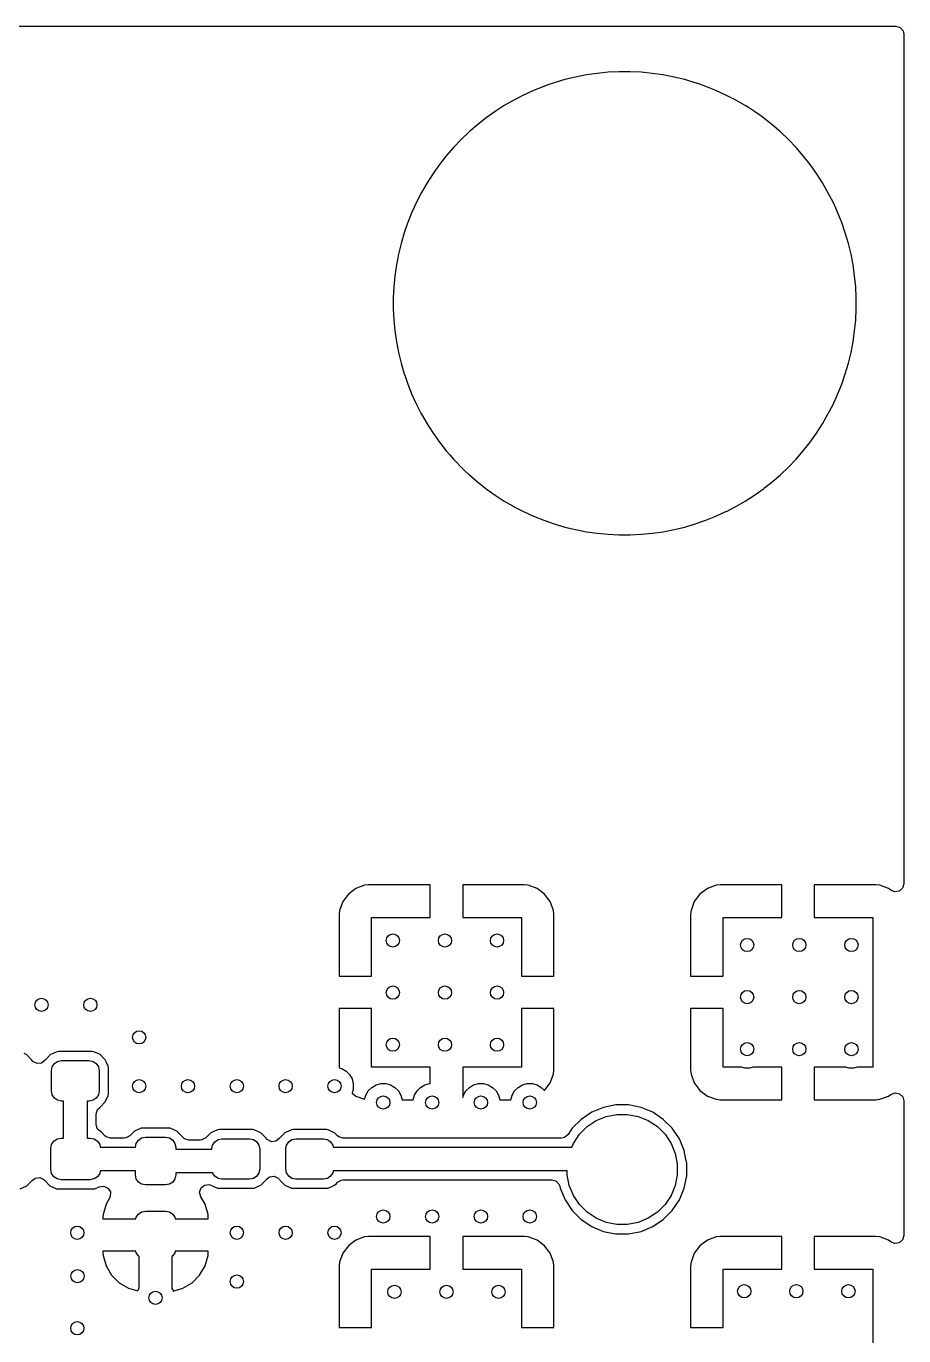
# Model space of a CAD drawing. Header units: inches. Extents: x 5.14 to 7.42, y -4.57 to -3.18.
# Drawn here: x 6.894 to 7.425, y -3.975 to -3.183 of the extents above; entities that cross this region are included whole.
import ezdxf

# ---------------------------------------------------------------- set-up
doc = ezdxf.new("R2010")
doc.units = ezdxf.units.IN
doc.header["$MEASUREMENT"] = 0
doc.layers.add('F.Cu', color=13, linetype='CONTINUOUS', true_color=0xc83434)

msp = doc.modelspace()

# ---------------------------------------------------------------- linework, layer by layer
at = {"layer": 'F.Cu', "linetype": 'CONTINUOUS'}
for p, q in [((6.7621, -3.18289), (7.4197, -3.18289)), ((7.4197, -3.18289), (7.42234, -3.18367)), ((7.42234, -3.18367), (7.42414, -3.18575)), ((7.42414, -3.18575), (7.42458, -3.18778)), ((7.42458, -3.18778), (7.42458, -3.53904)), ((7.22606, -3.21364), (7.21958, -3.21521)), ((7.2326, -3.21238), (7.22606, -3.21364)), ((7.2392, -3.21143), (7.2326, -3.21238)), ((7.2326, -3.21238), (7.2326, -3.21238)), ((7.24583, -3.21079), (7.2392, -3.21143)), ((7.2392, -3.21143), (7.2392, -3.21143)), ((7.2392, -3.21143), (7.2392, -3.21143)), ((7.2392, -3.21143), (7.2392, -3.21143)), ((7.2392, -3.21143), (7.2392, -3.21143)), ((7.25249, -3.21048), (7.24583, -3.21079)), ((7.24583, -3.21079), (7.24583, -3.21079)), ((7.24583, -3.21079), (7.24583, -3.21079)), ((7.24583, -3.21079), (7.24583, -3.21079)), ((7.25915, -3.21048), (7.25249, -3.21048)), ((7.26581, -3.21079), (7.25915, -3.21048)), ((7.27244, -3.21143), (7.26581, -3.21079)), ((7.26581, -3.21079), (7.26581, -3.21079)), ((7.26581, -3.21079), (7.26581, -3.21079)), ((7.26581, -3.21079), (7.26581, -3.21079)), ((7.27245, -3.21143), (7.27244, -3.21143)), ((7.27244, -3.21143), (7.27244, -3.21143)), ((7.27244, -3.21143), (7.27244, -3.21143)), ((7.27904, -3.21238), (7.27245, -3.21143)), ((7.27245, -3.21143), (7.27245, -3.21143)), ((7.28559, -3.21364), (7.27904, -3.21238)), ((7.27904, -3.21238), (7.27904, -3.21238)), ((7.27904, -3.21238), (7.27904, -3.21238)), ((7.27904, -3.21238), (7.27904, -3.21238)), ((7.27904, -3.21238), (7.27904, -3.21238)), ((7.29206, -3.21521), (7.28559, -3.21364)), ((7.2007, -3.22174), (7.19464, -3.22451)), ((7.20689, -3.21927), (7.2007, -3.22174)), ((7.20937, -3.21841), (7.20689, -3.21927)), ((7.20689, -3.21927), (7.20689, -3.21927)), ((7.20689, -3.21927), (7.20689, -3.21927)), ((7.20689, -3.21927), (7.20689, -3.21927)), ((7.21319, -3.21709), (7.20937, -3.21841)), ((7.21958, -3.21521), (7.21319, -3.21709)), ((7.29846, -3.21709), (7.29206, -3.21521)), ((7.29206, -3.21521), (7.29206, -3.21521)), ((7.30055, -3.21781), (7.29846, -3.21709)), ((7.30475, -3.21927), (7.30055, -3.21781)), ((7.31094, -3.22174), (7.30475, -3.21927)), ((7.30475, -3.21927), (7.30475, -3.21927)), ((7.30475, -3.21927), (7.30475, -3.21927)), ((7.317, -3.22451), (7.31094, -3.22174)), ((7.18872, -3.22757), (7.18295, -3.2309)), ((7.19464, -3.22451), (7.18872, -3.22756)), ((7.18872, -3.22756), (7.18872, -3.22757)), ((7.32293, -3.22756), (7.317, -3.22451)), ((7.32293, -3.22757), (7.32293, -3.22756)), ((7.3287, -3.2309), (7.32293, -3.22757)), ((7.32293, -3.22757), (7.32293, -3.22757)), ((7.17191, -3.23837), (7.16667, -3.24249)), ((7.17734, -3.2345), (7.17191, -3.23837)), ((7.17191, -3.23837), (7.17191, -3.23837)), ((7.18295, -3.2309), (7.17734, -3.2345)), ((7.17734, -3.2345), (7.17734, -3.2345)), ((7.18295, -3.2309), (7.18295, -3.2309)), ((7.33055, -3.23209), (7.3287, -3.2309)), ((7.3287, -3.2309), (7.3287, -3.2309)), ((7.3287, -3.2309), (7.3287, -3.2309)), ((7.3343, -3.2345), (7.33055, -3.23209)), ((7.33808, -3.23719), (7.3343, -3.2345)), ((7.3343, -3.2345), (7.3343, -3.2345)), ((7.33973, -3.23837), (7.33808, -3.23719)), ((7.34497, -3.24249), (7.33973, -3.23837)), ((7.33973, -3.23837), (7.33973, -3.23837)), ((7.33973, -3.23837), (7.33973, -3.23837)), ((7.16667, -3.24249), (7.16164, -3.24685)), ((7.16667, -3.24249), (7.16667, -3.24249)), ((7.35001, -3.24685), (7.34497, -3.24249)), ((7.34497, -3.24249), (7.34497, -3.24249)), ((7.15681, -3.25145), (7.15221, -3.25627)), ((7.16164, -3.24685), (7.15681, -3.25145)), ((7.16164, -3.24685), (7.16164, -3.24685)), ((7.35483, -3.25145), (7.35001, -3.24685)), ((7.35001, -3.24685), (7.35001, -3.24685)), ((7.35943, -3.25627), (7.35483, -3.25145)), ((7.14785, -3.26131), (7.14373, -3.26655)), ((7.15221, -3.25627), (7.14785, -3.26131)), ((7.14785, -3.26131), (7.14785, -3.26131)), ((7.15221, -3.25627), (7.15221, -3.25627)), ((7.36039, -3.25738), (7.35943, -3.25627)), ((7.35943, -3.25627), (7.35943, -3.25627)), ((7.36379, -3.26131), (7.36039, -3.25738)), ((7.36791, -3.26655), (7.36379, -3.26131)), ((7.36379, -3.26131), (7.36379, -3.26131)), ((7.14373, -3.26655), (7.13986, -3.27198)), ((7.14373, -3.26655), (7.14373, -3.26655)), ((7.37178, -3.27198), (7.36791, -3.26655)), ((7.36791, -3.26655), (7.36791, -3.26655)), ((7.36791, -3.26655), (7.36791, -3.26655)), ((7.36791, -3.26655), (7.36791, -3.26655)), ((7.13626, -3.27758), (7.13293, -3.28335)), ((7.13986, -3.27198), (7.13626, -3.27758)), ((7.13626, -3.27758), (7.13626, -3.27758)), ((7.13986, -3.27198), (7.13986, -3.27198)), ((7.37538, -3.27758), (7.37178, -3.27198)), ((7.37178, -3.27198), (7.37178, -3.27198)), ((7.37178, -3.27198), (7.37178, -3.27198)), ((7.37871, -3.28335), (7.37538, -3.27758)), ((7.13293, -3.28335), (7.12988, -3.28928)), ((7.13293, -3.28335), (7.13293, -3.28335)), ((7.38177, -3.28928), (7.37871, -3.28335)), ((7.37871, -3.28335), (7.37871, -3.28335)), ((7.12988, -3.28928), (7.12711, -3.29534)), ((7.38282, -3.29158), (7.38177, -3.28928)), ((7.38177, -3.28928), (7.38177, -3.28928)), ((7.38177, -3.28928), (7.38177, -3.28928)), ((7.38454, -3.29534), (7.38282, -3.29158)), ((7.12463, -3.30153), (7.12447, -3.30198)), ((7.12711, -3.29534), (7.12463, -3.30152)), ((7.12463, -3.30152), (7.12463, -3.30153)), ((7.12463, -3.30153), (7.12463, -3.30153)), ((7.38689, -3.30121), (7.38454, -3.29534)), ((7.38701, -3.30153), (7.38689, -3.30121)), ((7.38919, -3.30782), (7.38701, -3.30153)), ((7.12245, -3.30782), (7.12057, -3.31422)), ((7.12447, -3.30198), (7.12245, -3.30782)), ((7.39107, -3.31422), (7.38919, -3.30782)), ((7.12057, -3.31422), (7.119, -3.32069)), ((7.39264, -3.32069), (7.39107, -3.31422)), ((7.119, -3.32069), (7.11774, -3.32724)), ((7.3939, -3.32724), (7.39264, -3.32069)), ((7.11774, -3.32724), (7.11679, -3.33383)), ((7.11774, -3.32724), (7.11774, -3.32724)), ((7.39485, -3.33383), (7.3939, -3.32724)), ((7.11616, -3.34047), (7.11584, -3.34713)), ((7.11679, -3.33384), (7.11616, -3.34047)), ((7.11616, -3.34047), (7.11616, -3.34047)), ((7.11616, -3.34047), (7.11616, -3.34047)), ((7.11616, -3.34047), (7.11616, -3.34047)), ((7.11679, -3.33383), (7.11679, -3.33384)), ((7.39548, -3.34047), (7.39485, -3.33383)), ((7.3958, -3.34713), (7.39548, -3.34047)), ((7.11584, -3.34713), (7.11584, -3.35379)), ((7.3958, -3.35379), (7.3958, -3.34713)), ((7.11584, -3.35379), (7.11616, -3.36045)), ((7.39548, -3.36045), (7.3958, -3.35379)), ((7.11616, -3.36045), (7.11616, -3.36045)), ((7.11616, -3.36045), (7.11616, -3.36045)), ((7.11616, -3.36045), (7.11679, -3.36708)), ((7.39485, -3.36708), (7.39548, -3.36045)), ((7.11679, -3.36708), (7.11679, -3.36708)), ((7.11679, -3.36708), (7.11774, -3.37368)), ((7.3939, -3.37368), (7.39485, -3.36708)), ((7.11774, -3.37368), (7.11774, -3.37368)), ((7.11774, -3.37368), (7.119, -3.38022)), ((7.119, -3.38022), (7.12057, -3.3867)), ((7.39107, -3.3867), (7.39264, -3.38022)), ((7.39264, -3.38022), (7.3939, -3.37368)), ((7.12057, -3.3867), (7.12245, -3.39309)), ((7.38919, -3.39309), (7.39107, -3.3867)), ((7.12245, -3.39309), (7.12291, -3.39441)), ((7.12291, -3.39441), (7.12463, -3.39939)), ((7.38701, -3.39939), (7.38919, -3.39309)), ((7.12463, -3.39939), (7.12463, -3.39939)), ((7.12463, -3.39939), (7.12463, -3.39939)), ((7.12463, -3.39939), (7.12711, -3.40558)), ((7.38454, -3.40558), (7.38701, -3.39939)), ((7.12711, -3.40558), (7.12988, -3.41164)), ((7.12988, -3.41164), (7.13252, -3.41677)), ((7.37871, -3.41756), (7.38177, -3.41164)), ((7.38177, -3.41164), (7.38454, -3.40558)), ((7.13252, -3.41677), (7.13293, -3.41756)), ((7.13293, -3.41756), (7.13293, -3.41756)), ((7.13293, -3.41756), (7.13624, -3.42329)), ((7.37538, -3.42333), (7.37871, -3.41756)), ((7.13624, -3.42329), (7.13626, -3.42333)), ((7.13626, -3.42333), (7.13728, -3.42492)), ((7.13728, -3.42492), (7.13986, -3.42894)), ((7.37178, -3.42894), (7.37538, -3.42333)), ((7.13986, -3.42894), (7.13986, -3.42894)), ((7.13986, -3.42894), (7.14239, -3.43248)), ((7.14239, -3.43248), (7.14373, -3.43437)), ((7.14373, -3.43437), (7.14373, -3.43437)), ((7.14373, -3.43437), (7.14373, -3.43437)), ((7.14373, -3.43437), (7.14785, -3.43961)), ((7.36379, -3.43961), (7.36791, -3.43437)), ((7.36791, -3.43437), (7.37178, -3.42894)), ((7.14785, -3.43961), (7.14785, -3.43961)), ((7.14785, -3.43961), (7.14785, -3.43961)), ((7.14785, -3.43961), (7.15003, -3.44212)), ((7.15003, -3.44212), (7.15221, -3.44464)), ((7.35943, -3.44464), (7.36379, -3.43961)), ((7.15221, -3.44464), (7.15221, -3.44464)), ((7.15221, -3.44464), (7.15221, -3.44464)), ((7.15221, -3.44464), (7.15221, -3.44464)), ((7.15221, -3.44464), (7.1534, -3.44589)), ((7.1534, -3.44589), (7.15681, -3.44947)), ((7.15681, -3.44947), (7.15877, -3.45133)), ((7.15877, -3.45133), (7.16151, -3.45395)), ((7.35001, -3.45407), (7.35483, -3.44947)), ((7.35483, -3.44947), (7.35943, -3.44464)), ((7.16151, -3.45395), (7.16164, -3.45407)), ((7.16164, -3.45407), (7.16164, -3.45407)), ((7.16164, -3.45407), (7.16183, -3.45423)), ((7.16183, -3.45423), (7.16667, -3.45843)), ((7.16667, -3.45843), (7.16667, -3.45843)), ((7.16667, -3.45843), (7.16667, -3.45843)), ((7.16667, -3.45843), (7.17191, -3.46255)), ((7.34056, -3.4619), (7.34497, -3.45843)), ((7.34497, -3.45843), (7.35001, -3.45407)), ((7.34497, -3.45843), (7.34497, -3.45843)), ((7.34497, -3.45843), (7.34497, -3.45843)), ((7.17191, -3.46255), (7.17191, -3.46255)), ((7.17191, -3.46255), (7.17191, -3.46255)), ((7.17191, -3.46255), (7.17208, -3.46267)), ((7.17208, -3.46267), (7.17734, -3.46641)), ((7.17734, -3.46641), (7.17734, -3.46642)), ((7.17734, -3.46642), (7.17734, -3.46642)), ((7.17734, -3.46642), (7.18295, -3.47002)), ((7.3287, -3.47002), (7.3343, -3.46642)), ((7.3343, -3.46642), (7.33973, -3.46255)), ((7.33973, -3.46255), (7.34056, -3.4619)), ((7.18295, -3.47002), (7.18872, -3.47335)), ((7.18872, -3.47335), (7.18936, -3.47368)), ((7.18936, -3.47368), (7.19464, -3.4764)), ((7.31768, -3.47605), (7.3196, -3.47507)), ((7.3196, -3.47507), (7.32293, -3.47335)), ((7.32293, -3.47335), (7.3287, -3.47002)), ((7.19464, -3.4764), (7.2007, -3.47917)), ((7.2007, -3.47917), (7.20689, -3.48165)), ((7.20689, -3.48165), (7.20689, -3.48165)), ((7.20689, -3.48165), (7.20689, -3.48165)), ((7.20689, -3.48165), (7.21319, -3.48383)), ((7.21319, -3.48383), (7.21958, -3.48571)), ((7.29206, -3.48571), (7.29846, -3.48383)), ((7.29846, -3.48383), (7.30475, -3.48165)), ((7.30475, -3.48165), (7.31094, -3.47917)), ((7.31094, -3.47917), (7.317, -3.4764)), ((7.317, -3.4764), (7.31768, -3.47605)), ((7.21958, -3.48571), (7.21958, -3.48571)), ((7.21958, -3.48571), (7.21958, -3.48571)), ((7.21958, -3.48571), (7.21958, -3.48571)), ((7.21958, -3.48571), (7.22606, -3.48728)), ((7.22606, -3.48728), (7.2326, -3.48854)), ((7.2326, -3.48854), (7.2392, -3.48949)), ((7.2392, -3.48949), (7.24583, -3.49012)), ((7.24583, -3.49012), (7.25249, -3.49044)), ((7.25249, -3.49044), (7.25582, -3.49046)), ((7.25582, -3.49046), (7.25915, -3.49044)), ((7.25915, -3.49044), (7.26581, -3.49012)), ((7.26581, -3.49012), (7.27244, -3.48949)), ((7.27244, -3.48949), (7.27904, -3.48854)), ((7.27904, -3.48854), (7.28559, -3.48728)), ((7.28559, -3.48728), (7.29206, -3.48571)), ((7.42458, -3.53904), (7.42458, -3.70141)), ((7.09317, -3.70428), (7.08864, -3.70768)), ((7.09848, -3.70231), (7.09317, -3.70428)), ((7.09317, -3.70428), (7.09317, -3.70428)), ((7.10082, -3.70205), (7.09848, -3.70231)), ((7.09848, -3.70231), (7.09848, -3.70231)), ((7.13814, -3.70205), (7.10082, -3.70205)), ((7.13814, -3.72174), (7.13814, -3.70205)), ((7.19514, -3.70205), (7.15782, -3.70205)), ((7.15782, -3.70205), (7.15782, -3.72174)), ((7.19748, -3.70231), (7.19514, -3.70205)), ((7.20279, -3.70428), (7.19748, -3.70231)), ((7.19748, -3.70231), (7.19748, -3.70231)), ((7.20732, -3.70768), (7.20279, -3.70428)), ((7.20279, -3.70428), (7.20279, -3.70428)), ((7.30577, -3.70428), (7.30124, -3.70768)), ((7.31107, -3.70231), (7.30577, -3.70428)), ((7.30577, -3.70428), (7.30577, -3.70428)), ((7.31108, -3.70231), (7.31107, -3.70231)), ((7.31342, -3.70205), (7.31108, -3.70231)), ((7.35074, -3.70205), (7.31342, -3.70205)), ((7.35074, -3.72174), (7.35074, -3.70205)), ((7.40774, -3.70205), (7.37042, -3.70205)), ((7.37042, -3.70205), (7.37042, -3.72174)), ((7.41008, -3.70231), (7.40774, -3.70205)), ((7.41538, -3.70428), (7.41008, -3.70231)), ((7.41008, -3.70231), (7.41008, -3.70231)), ((7.41677, -3.70532), (7.41538, -3.70428)), ((7.41538, -3.70428), (7.41538, -3.70428)), ((7.419, -3.70625), (7.41677, -3.70532)), ((7.4238, -3.70405), (7.42173, -3.70586)), ((7.42458, -3.70141), (7.4238, -3.70405)), ((7.08525, -3.71221), (7.08327, -3.71751)), ((7.08864, -3.70768), (7.08525, -3.71221)), ((7.08525, -3.71221), (7.08525, -3.71221)), ((7.08864, -3.70768), (7.08864, -3.70768)), ((7.21071, -3.71221), (7.20732, -3.70768)), ((7.20732, -3.70768), (7.20732, -3.70768)), ((7.21269, -3.71751), (7.21071, -3.71221)), ((7.21071, -3.71221), (7.21071, -3.71221)), ((7.29785, -3.71221), (7.29587, -3.71751)), ((7.30124, -3.70768), (7.29785, -3.71221)), ((7.29785, -3.71221), (7.29785, -3.71221)), ((7.30124, -3.70768), (7.30124, -3.70768)), ((7.42173, -3.70586), (7.419, -3.70625)), ((7.08327, -3.71751), (7.08302, -3.71986)), ((7.08302, -3.71986), (7.08302, -3.75717)), ((7.08327, -3.71751), (7.08327, -3.71751)), ((7.21294, -3.71986), (7.21269, -3.71751)), ((7.21269, -3.71751), (7.21269, -3.71751)), ((7.21294, -3.75717), (7.21294, -3.71986)), ((7.21294, -3.71986), (7.21294, -3.71986)), ((7.29587, -3.71751), (7.29562, -3.71986)), ((7.29562, -3.71986), (7.29562, -3.75717)), ((7.29587, -3.71751), (7.29587, -3.71751)), ((7.1027, -3.75717), (7.1027, -3.72174)), ((7.1027, -3.72174), (7.13814, -3.72174)), ((7.15782, -3.72174), (7.19326, -3.72174)), ((7.19326, -3.72174), (7.19326, -3.75717)), ((7.3153, -3.75717), (7.3153, -3.72174)), ((7.3153, -3.72174), (7.35074, -3.72174)), ((7.37042, -3.72174), (7.40585, -3.72174)), ((7.40585, -3.72174), (7.40585, -3.81229)), ((7.08302, -3.75717), (7.1027, -3.75717)), ((7.19326, -3.75717), (7.21294, -3.75717)), ((7.29562, -3.75717), (7.3153, -3.75717)), ((7.1027, -3.77686), (7.08302, -3.77686)), ((7.08302, -3.77686), (7.08302, -3.81274)), ((7.1027, -3.81229), (7.1027, -3.77686)), ((7.21294, -3.77686), (7.19326, -3.77686)), ((7.19326, -3.77686), (7.19326, -3.81229)), ((7.21294, -3.81417), (7.21294, -3.77686)), ((7.3153, -3.77686), (7.29562, -3.77686)), ((7.29562, -3.77686), (7.29562, -3.81417)), ((7.3153, -3.81229), (7.3153, -3.77686)), ((6.89389, -3.80468), (6.89255, -3.80409)), ((6.89696, -3.80775), (6.89389, -3.80468)), ((6.89715, -3.80803), (6.89696, -3.80775)), ((6.89696, -3.80775), (6.89696, -3.80775)), ((6.89788, -3.80887), (6.89715, -3.80803)), ((6.90521, -3.80803), (6.90308, -3.80977)), ((6.9054, -3.80775), (6.90521, -3.80803)), ((6.90848, -3.80468), (6.9054, -3.80775)), ((6.91245, -3.80292), (6.90848, -3.80467)), ((6.90848, -3.80467), (6.90848, -3.80468)), ((6.91342, -3.80281), (6.91245, -3.80292)), ((6.91245, -3.80292), (6.91245, -3.80292)), ((6.91282, -3.80879), (6.91516, -3.80833)), ((6.93363, -3.80281), (6.91342, -3.80281)), ((6.91342, -3.80281), (6.91342, -3.80281)), ((6.91516, -3.80833), (6.93189, -3.80833)), ((6.93189, -3.80833), (6.93423, -3.80879)), ((6.9346, -3.80292), (6.93363, -3.80281)), ((6.93724, -3.80409), (6.9346, -3.80292)), ((6.93857, -3.80468), (6.93724, -3.80409)), ((6.94164, -3.80775), (6.93857, -3.80468)), ((6.94237, -3.80938), (6.94164, -3.80775)), ((6.94164, -3.80775), (6.94164, -3.80775)), ((6.94164, -3.80775), (6.94164, -3.80775)), ((6.90034, -3.81008), (6.89788, -3.80887)), ((6.90308, -3.80977), (6.90034, -3.81008)), ((6.90906, -3.81443), (6.90952, -3.81209)), ((6.90906, -3.82663), (6.90906, -3.81443)), ((6.90952, -3.81209), (6.91084, -3.81011)), ((6.91084, -3.81011), (6.91282, -3.80879)), ((6.93423, -3.80879), (6.93621, -3.81011)), ((6.93621, -3.81011), (6.93753, -3.81209)), ((6.93753, -3.81209), (6.93799, -3.81443)), ((6.93799, -3.81443), (6.93799, -3.82663)), ((6.9434, -3.81172), (6.94237, -3.80938)), ((6.94351, -3.81269), (6.9434, -3.81172)), ((6.94351, -3.82837), (6.94351, -3.81269)), ((7.08302, -3.81274), (7.08464, -3.81317)), ((7.08464, -3.81317), (7.08724, -3.81468)), ((7.08724, -3.81468), (7.08936, -3.8168)), ((7.13814, -3.81229), (7.1027, -3.81229)), ((7.13814, -3.82224), (7.13814, -3.81229)), ((7.19326, -3.81229), (7.15782, -3.81229)), ((7.15782, -3.81229), (7.15782, -3.83063)), ((7.21269, -3.81652), (7.21294, -3.81417)), ((7.21294, -3.81417), (7.21294, -3.81417)), ((7.29562, -3.81417), (7.29587, -3.81652)), ((7.32646, -3.81229), (7.3153, -3.81229)), ((7.32838, -3.81281), (7.32646, -3.81229)), ((7.33139, -3.81281), (7.32838, -3.81281)), ((7.33331, -3.81229), (7.33139, -3.81281)), ((7.35074, -3.81229), (7.33331, -3.81229)), ((7.35074, -3.83198), (7.35074, -3.81229)), ((7.38945, -3.81229), (7.37042, -3.81229)), ((7.37042, -3.81229), (7.37042, -3.83198)), ((7.39138, -3.81281), (7.38945, -3.81229)), ((7.39438, -3.81281), (7.39138, -3.81281)), ((7.39631, -3.81229), (7.39438, -3.81281)), ((7.40585, -3.81229), (7.39631, -3.81229)), ((7.08936, -3.8168), (7.09086, -3.8194)), ((7.09086, -3.8194), (7.09164, -3.8223)), ((7.09164, -3.8223), (7.09164, -3.8253)), ((7.10276, -3.82452), (7.10536, -3.82302)), ((7.10536, -3.82302), (7.10826, -3.82224)), ((7.10826, -3.82224), (7.11127, -3.82224)), ((7.11127, -3.82224), (7.11416, -3.82302)), ((7.11416, -3.82302), (7.11676, -3.82452)), ((7.13229, -3.82452), (7.13489, -3.82302)), ((7.13489, -3.82302), (7.13779, -3.82224)), ((7.13779, -3.82224), (7.13814, -3.82224)), ((7.16182, -3.82452), (7.16442, -3.82302)), ((7.16442, -3.82302), (7.16732, -3.82224)), ((7.16732, -3.82224), (7.17032, -3.82224)), ((7.17032, -3.82224), (7.17322, -3.82302)), ((7.17322, -3.82302), (7.17582, -3.82452)), ((7.19135, -3.82452), (7.19395, -3.82302)), ((7.19395, -3.82302), (7.19685, -3.82224)), ((7.19685, -3.82224), (7.19985, -3.82224)), ((7.19985, -3.82224), (7.20275, -3.82302)), ((7.20275, -3.82302), (7.20535, -3.82452)), ((7.20732, -3.82635), (7.21071, -3.82182)), ((7.21071, -3.82182), (7.21269, -3.81652)), ((7.21071, -3.82182), (7.21071, -3.82182)), ((7.21269, -3.81652), (7.21269, -3.81652)), ((7.29587, -3.81652), (7.29587, -3.81652)), ((7.29587, -3.81652), (7.29785, -3.82182)), ((7.29785, -3.82182), (7.29785, -3.82182)), ((7.29785, -3.82182), (7.30124, -3.82635)), ((6.90952, -3.82897), (6.90906, -3.82663)), ((6.91084, -3.83095), (6.90952, -3.82897)), ((6.91282, -3.83227), (6.91084, -3.83095)), ((6.91516, -3.83274), (6.91282, -3.83227)), ((6.93423, -3.83227), (6.93189, -3.83274)), ((6.93621, -3.83095), (6.93423, -3.83227)), ((6.93753, -3.82897), (6.93621, -3.83095)), ((6.93799, -3.82663), (6.93753, -3.82897)), ((6.94164, -3.83332), (6.9434, -3.82934)), ((6.9434, -3.82934), (6.94351, -3.82837)), ((7.09164, -3.8253), (7.0909, -3.82805)), ((7.0909, -3.82805), (7.09317, -3.82975)), ((7.09317, -3.82975), (7.09317, -3.82975)), ((7.09317, -3.82975), (7.09847, -3.83172)), ((7.09847, -3.83172), (7.09914, -3.82924)), ((7.09914, -3.82924), (7.10064, -3.82664)), ((7.10064, -3.82664), (7.10276, -3.82452)), ((7.11676, -3.82452), (7.11889, -3.82664)), ((7.11889, -3.82664), (7.12039, -3.82924)), ((7.12039, -3.82924), (7.12112, -3.83198)), ((7.12112, -3.83198), (7.12793, -3.83198)), ((7.12793, -3.83198), (7.12867, -3.82924)), ((7.12867, -3.82924), (7.13017, -3.82664)), ((7.13017, -3.82664), (7.13229, -3.82452)), ((7.15782, -3.83063), (7.15819, -3.82924)), ((7.15819, -3.82924), (7.1597, -3.82664)), ((7.1597, -3.82664), (7.16182, -3.82452)), ((7.17582, -3.82452), (7.17794, -3.82664)), ((7.17794, -3.82664), (7.17944, -3.82924)), ((7.17944, -3.82924), (7.18018, -3.83198)), ((7.18018, -3.83198), (7.18699, -3.83198)), ((7.18699, -3.83198), (7.18772, -3.82924)), ((7.18772, -3.82924), (7.18922, -3.82664)), ((7.18922, -3.82664), (7.19135, -3.82452)), ((7.20535, -3.82452), (7.20724, -3.82641)), ((7.20724, -3.82641), (7.20732, -3.82635)), ((7.20732, -3.82635), (7.20732, -3.82635)), ((7.30124, -3.82635), (7.30124, -3.82635)), ((7.30124, -3.82635), (7.30577, -3.82975)), ((7.30577, -3.82975), (7.30577, -3.82975)), ((7.30577, -3.82975), (7.31107, -3.83172)), ((7.31107, -3.83172), (7.31108, -3.83172)), ((7.31108, -3.83172), (7.31342, -3.83198)), ((7.31342, -3.83198), (7.31342, -3.83198)), ((7.31342, -3.83198), (7.35074, -3.83198)), ((7.37042, -3.83198), (7.40774, -3.83198)), ((7.40774, -3.83198), (7.41008, -3.83172)), ((7.40774, -3.83198), (7.40774, -3.83198)), ((7.41008, -3.83172), (7.41538, -3.82975)), ((7.41008, -3.83172), (7.41008, -3.83172)), ((7.41538, -3.82975), (7.41677, -3.82871)), ((7.41538, -3.82975), (7.41538, -3.82975)), ((7.41677, -3.82871), (7.41935, -3.82775)), ((7.41935, -3.82775), (7.42204, -3.82833)), ((7.42204, -3.82833), (7.42398, -3.83028)), ((7.42398, -3.83028), (7.42458, -3.83262)), ((6.91639, -3.83274), (6.91516, -3.83274)), ((6.91639, -3.85518), (6.91639, -3.83274)), ((6.93189, -3.83274), (6.93065, -3.83274)), ((6.93065, -3.83274), (6.93065, -3.85518)), ((6.93617, -3.8406), (6.93695, -3.83796)), ((6.93695, -3.83796), (6.9383, -3.83658)), ((6.9383, -3.83658), (6.93857, -3.83639)), ((6.93857, -3.83639), (6.94164, -3.83332)), ((6.93857, -3.83639), (6.93857, -3.83639)), ((7.23581, -3.83955), (7.22943, -3.84382)), ((7.24291, -3.83662), (7.23581, -3.83955)), ((7.23581, -3.83955), (7.23581, -3.83955)), ((7.25044, -3.83512), (7.24291, -3.83662)), ((7.24291, -3.83662), (7.24291, -3.83662)), ((7.25812, -3.83512), (7.25044, -3.83512)), ((7.25044, -3.83512), (7.25044, -3.83512)), ((7.26565, -3.83662), (7.25812, -3.83512)), ((7.25812, -3.83512), (7.25812, -3.83512)), ((7.27274, -3.83955), (7.26565, -3.83662)), ((7.26565, -3.83662), (7.26565, -3.83662)), ((7.27913, -3.84382), (7.27274, -3.83955)), ((7.27274, -3.83955), (7.27274, -3.83955)), ((7.42458, -3.83262), (7.42458, -3.91401)), ((6.93617, -3.84701), (6.93617, -3.8406)), ((6.93617, -3.84707), (6.93617, -3.84701)), ((6.93698, -3.8497), (6.93617, -3.84707)), ((7.22943, -3.84382), (7.224, -3.84925)), ((7.22943, -3.84382), (7.22943, -3.84382)), ((7.23305, -3.84823), (7.2385, -3.84459)), ((7.2385, -3.84459), (7.24456, -3.84208)), ((7.24456, -3.84208), (7.251, -3.8408)), ((7.251, -3.8408), (7.25756, -3.8408)), ((7.25756, -3.8408), (7.26399, -3.84208)), ((7.26399, -3.84208), (7.27005, -3.84459)), ((7.27005, -3.84459), (7.27551, -3.84823)), ((7.28456, -3.84925), (7.27913, -3.84382)), ((7.27913, -3.84382), (7.27913, -3.84382)), ((6.91051, -3.85702), (6.91255, -3.85566)), ((6.91255, -3.85566), (6.91496, -3.85518)), ((6.91496, -3.85518), (6.91639, -3.85518)), ((6.93065, -3.85518), (6.93248, -3.85518)), ((6.93248, -3.85518), (6.93489, -3.85566)), ((6.93489, -3.85566), (6.93693, -3.85702)), ((6.93908, -3.85147), (6.93698, -3.8497)), ((6.93915, -3.8515), (6.93908, -3.85147)), ((6.93928, -3.85156), (6.93915, -3.8515)), ((6.94141, -3.8537), (6.93928, -3.85156)), ((6.94223, -3.85435), (6.94141, -3.8537)), ((6.94487, -3.85513), (6.94223, -3.85435)), ((6.95305, -3.85513), (6.94487, -3.85513)), ((6.95409, -3.85501), (6.95305, -3.85513)), ((6.9565, -3.8537), (6.95409, -3.85501)), ((6.95926, -3.85093), (6.9565, -3.8537)), ((6.96324, -3.84918), (6.95926, -3.85093)), ((6.95926, -3.85093), (6.95926, -3.85093)), ((6.96163, -3.85637), (6.96361, -3.85505)), ((6.96421, -3.84907), (6.96324, -3.84918)), ((6.96324, -3.84918), (6.96324, -3.84918)), ((6.96361, -3.85505), (6.96595, -3.85459)), ((6.97988, -3.84907), (6.96421, -3.84907)), ((6.96421, -3.84907), (6.96421, -3.84907)), ((6.96595, -3.85459), (6.97815, -3.85459)), ((6.97815, -3.85459), (6.98049, -3.85505)), ((6.98086, -3.84918), (6.97988, -3.84907)), ((6.98049, -3.85505), (6.98246, -3.85637)), ((6.98309, -3.85016), (6.98086, -3.84918)), ((6.98483, -3.85093), (6.98309, -3.85016)), ((6.9879, -3.85401), (6.98483, -3.85093)), ((6.98483, -3.85093), (6.98483, -3.85093)), ((6.98809, -3.85428), (6.9879, -3.85401)), ((6.98948, -3.85563), (6.98809, -3.85428)), ((6.99212, -3.85641), (6.98948, -3.85563)), ((7.00247, -3.85498), (7.00005, -3.85629)), ((7.00552, -3.85192), (7.00247, -3.85498)), ((7.0095, -3.85016), (7.00552, -3.85192)), ((7.00552, -3.85192), (7.00552, -3.85192)), ((7.00789, -3.85736), (7.00987, -3.85604)), ((7.01047, -3.85005), (7.0095, -3.85016)), ((7.0095, -3.85016), (7.0095, -3.85016)), ((7.00987, -3.85604), (7.0122, -3.85557)), ((7.03067, -3.85005), (7.01047, -3.85005)), ((7.01047, -3.85005), (7.01047, -3.85005)), ((7.0122, -3.85557), (7.02894, -3.85557)), ((7.02894, -3.85557), (7.03127, -3.85604)), ((7.03164, -3.85016), (7.03067, -3.85005)), ((7.03127, -3.85604), (7.03325, -3.85736)), ((7.03422, -3.8513), (7.03164, -3.85016)), ((7.03562, -3.85192), (7.03422, -3.8513)), ((7.03869, -3.85499), (7.03562, -3.85192)), ((7.03889, -3.85528), (7.03869, -3.85499)), ((7.03869, -3.85499), (7.03869, -3.85499)), ((7.03961, -3.85611), (7.03889, -3.85528)), ((7.04694, -3.85528), (7.04481, -3.85702)), ((7.04714, -3.85499), (7.04694, -3.85528)), ((7.05021, -3.85192), (7.04714, -3.85499)), ((7.05418, -3.85016), (7.05021, -3.85192)), ((7.05021, -3.85192), (7.05021, -3.85192)), ((7.05257, -3.85736), (7.05455, -3.85604)), ((7.05515, -3.85005), (7.05418, -3.85016)), ((7.05418, -3.85016), (7.05418, -3.85016)), ((7.05455, -3.85604), (7.05689, -3.85557)), ((7.05516, -3.85005), (7.05515, -3.85005)), ((7.07536, -3.85005), (7.05516, -3.85005)), ((7.05689, -3.85557), (7.07362, -3.85557)), ((7.07362, -3.85557), (7.07596, -3.85604)), ((7.07633, -3.85016), (7.07536, -3.85005)), ((7.07596, -3.85604), (7.07794, -3.85736)), ((7.07891, -3.8513), (7.07633, -3.85016)), ((7.0803, -3.85192), (7.07891, -3.8513)), ((7.08208, -3.8537), (7.0803, -3.85192)), ((7.0803, -3.85192), (7.0803, -3.85192)), ((7.08289, -3.85435), (7.08208, -3.8537)), ((7.08553, -3.85513), (7.08289, -3.85435)), ((7.21746, -3.85513), (7.08553, -3.85513)), ((7.21941, -3.85472), (7.21746, -3.85513)), ((7.22152, -3.85296), (7.21941, -3.85472)), ((7.224, -3.84925), (7.22152, -3.85296)), ((7.224, -3.84925), (7.224, -3.84925)), ((7.22477, -3.85833), (7.22841, -3.85287)), ((7.22841, -3.85287), (7.23305, -3.84823)), ((7.27551, -3.84823), (7.28015, -3.85287)), ((7.28015, -3.85287), (7.28379, -3.85833)), ((7.28882, -3.85563), (7.28456, -3.84925)), ((7.28456, -3.84925), (7.28456, -3.84925)), ((7.28883, -3.85564), (7.28882, -3.85563)), ((7.29129, -3.86158), (7.28883, -3.85564)), ((7.28883, -3.85564), (7.28883, -3.85564)), ((6.90866, -3.86148), (6.90914, -3.85907)), ((6.90866, -3.87407), (6.90866, -3.86148)), ((6.90914, -3.85907), (6.91051, -3.85702)), ((6.93693, -3.85702), (6.9383, -3.85907)), ((6.9383, -3.85907), (6.93861, -3.86065)), ((6.93861, -3.86065), (6.95985, -3.86065)), ((6.95985, -3.86065), (6.96031, -3.85835)), ((6.96031, -3.85835), (6.96163, -3.85637)), ((6.98246, -3.85637), (6.98379, -3.85835)), ((6.98379, -3.85835), (6.98425, -3.86069)), ((6.98425, -3.86069), (6.98425, -3.86193)), ((6.98425, -3.86193), (7.0061, -3.86193)), ((6.99901, -3.85641), (6.99212, -3.85641)), ((7.00005, -3.85629), (6.99901, -3.85641)), ((7.0061, -3.86167), (7.00657, -3.85934)), ((7.0061, -3.86193), (7.0061, -3.86167)), ((7.00657, -3.85934), (7.00789, -3.85736)), ((7.03325, -3.85736), (7.03458, -3.85934)), ((7.03458, -3.85934), (7.03504, -3.86167)), ((7.03504, -3.86167), (7.03504, -3.87388)), ((7.04208, -3.85733), (7.03961, -3.85611)), ((7.04481, -3.85702), (7.04208, -3.85733)), ((7.05079, -3.86167), (7.05125, -3.85934)), ((7.05079, -3.87388), (7.05079, -3.86167)), ((7.05125, -3.85934), (7.05257, -3.85736)), ((7.07794, -3.85736), (7.07926, -3.85934)), ((7.07926, -3.85934), (7.07952, -3.86065)), ((7.07952, -3.86065), (7.22381, -3.86065)), ((7.22381, -3.86065), (7.22477, -3.85833)), ((7.28379, -3.85833), (7.2863, -3.86439)), ((7.29177, -3.86273), (7.29129, -3.86158)), ((7.29282, -3.86805), (7.29177, -3.86273)), ((7.2863, -3.86439), (7.28758, -3.87082)), ((7.28758, -3.87082), (7.28758, -3.87738)), ((7.29326, -3.87026), (7.29282, -3.86805)), ((7.29326, -3.87794), (7.29326, -3.87026)), ((7.29326, -3.87026), (7.29326, -3.87026)), ((7.29326, -3.87026), (7.29326, -3.87026)), ((6.89773, -3.88064), (6.89928, -3.87937)), ((6.89928, -3.87937), (6.90202, -3.87906)), ((6.90202, -3.87906), (6.90449, -3.88028)), ((6.90914, -3.87649), (6.90866, -3.87407)), ((6.91051, -3.87853), (6.90914, -3.87649)), ((6.91255, -3.87989), (6.91051, -3.87853)), ((6.93693, -3.87853), (6.93489, -3.87989)), ((6.9383, -3.87649), (6.93693, -3.87853)), ((6.93861, -3.87491), (6.9383, -3.87649)), ((6.95984, -3.87491), (6.93861, -3.87491)), ((6.95984, -3.87742), (6.95984, -3.87491)), ((6.96031, -3.87976), (6.95984, -3.87742)), ((6.96163, -3.88174), (6.96031, -3.87976)), ((6.98379, -3.87976), (6.98246, -3.88174)), ((6.98425, -3.87742), (6.98379, -3.87976)), ((7.00656, -3.87619), (6.98425, -3.87619)), ((6.98425, -3.87619), (6.98425, -3.87742)), ((7.00657, -3.87621), (7.00656, -3.87619)), ((7.00789, -3.87819), (7.00657, -3.87621)), ((7.00987, -3.87952), (7.00789, -3.87819)), ((7.0122, -3.87998), (7.00987, -3.87952)), ((7.03127, -3.87952), (7.02894, -3.87998)), ((7.03325, -3.87819), (7.03127, -3.87952)), ((7.03458, -3.87621), (7.03325, -3.87819)), ((7.03504, -3.87388), (7.03458, -3.87621)), ((7.03889, -3.88028), (7.04102, -3.87854)), ((7.04102, -3.87854), (7.04375, -3.87822)), ((7.04375, -3.87822), (7.04622, -3.87944)), ((7.04622, -3.87944), (7.04694, -3.88028)), ((7.05125, -3.87621), (7.05079, -3.87388)), ((7.05257, -3.87819), (7.05125, -3.87621)), ((7.05455, -3.87952), (7.05257, -3.87819)), ((7.05689, -3.87998), (7.05455, -3.87952)), ((7.07596, -3.87952), (7.07362, -3.87998)), ((7.07794, -3.87819), (7.07596, -3.87952)), ((7.07926, -3.87621), (7.07794, -3.87819)), ((7.07952, -3.87491), (7.07926, -3.87621)), ((7.22098, -3.87491), (7.07952, -3.87491)), ((7.22098, -3.87738), (7.22098, -3.87491)), ((7.22226, -3.88382), (7.22098, -3.87738)), ((7.28758, -3.87738), (7.2863, -3.88382)), ((7.29177, -3.88547), (7.29326, -3.87794)), ((6.89015, -3.88578), (6.8942, -3.88399)), ((6.8942, -3.88399), (6.89732, -3.88087)), ((6.89732, -3.88087), (6.89764, -3.88055)), ((6.89732, -3.88087), (6.89732, -3.88087)), ((6.89764, -3.88055), (6.89773, -3.88064)), ((6.90449, -3.88028), (6.90472, -3.88055)), ((6.90472, -3.88055), (6.90472, -3.88055)), ((6.90472, -3.88055), (6.90504, -3.88087)), ((6.90504, -3.88087), (6.90817, -3.88399)), ((6.90817, -3.88399), (6.91221, -3.88578)), ((6.91221, -3.88578), (6.9132, -3.88589)), ((6.91496, -3.88037), (6.91255, -3.87989)), ((6.9132, -3.88589), (6.93425, -3.88589)), ((6.93248, -3.88037), (6.91496, -3.88037)), ((6.93489, -3.87989), (6.93248, -3.88037)), ((6.93425, -3.88589), (6.93523, -3.88578)), ((6.93425, -3.88589), (6.93425, -3.88589)), ((6.93425, -3.88589), (6.93425, -3.88589)), ((6.93523, -3.88578), (6.93802, -3.88455)), ((6.93523, -3.88578), (6.93523, -3.88578)), ((6.93523, -3.88578), (6.93523, -3.88578)), ((6.93802, -3.88455), (6.94074, -3.88419)), ((6.94074, -3.88419), (6.94323, -3.88537)), ((6.94323, -3.88537), (6.94469, -3.8877)), ((6.94469, -3.8877), (6.94465, -3.89045)), ((6.96361, -3.88306), (6.96163, -3.88174)), ((6.96595, -3.88352), (6.96361, -3.88306)), ((6.97815, -3.88352), (6.96595, -3.88352)), ((6.98049, -3.88306), (6.97815, -3.88352)), ((6.98246, -3.88174), (6.98049, -3.88306)), ((6.99869, -3.88792), (6.99956, -3.88532)), ((6.99956, -3.88532), (7.00171, -3.88359)), ((7.00171, -3.88359), (7.00444, -3.8833)), ((7.00444, -3.8833), (7.00554, -3.88364)), ((7.00554, -3.88364), (7.0095, -3.88539)), ((7.0095, -3.88539), (7.01047, -3.8855)), ((7.01047, -3.8855), (7.03067, -3.8855)), ((7.02894, -3.87998), (7.0122, -3.87998)), ((7.03067, -3.8855), (7.03164, -3.88539)), ((7.03164, -3.88539), (7.0348, -3.88399)), ((7.0348, -3.88399), (7.03562, -3.88363)), ((7.03562, -3.88363), (7.03869, -3.88056)), ((7.03562, -3.88363), (7.03562, -3.88363)), ((7.03562, -3.88363), (7.03562, -3.88363)), ((7.03869, -3.88056), (7.03889, -3.88028)), ((7.03869, -3.88056), (7.03869, -3.88056)), ((7.04694, -3.88028), (7.04714, -3.88056)), ((7.04714, -3.88056), (7.04714, -3.88056)), ((7.04714, -3.88056), (7.05021, -3.88363)), ((7.05021, -3.88363), (7.05418, -3.88539)), ((7.05418, -3.88539), (7.05515, -3.8855)), ((7.05515, -3.8855), (7.07536, -3.8855)), ((7.07362, -3.87998), (7.05689, -3.87998)), ((7.07536, -3.8855), (7.07633, -3.88539)), ((7.07633, -3.88539), (7.07948, -3.88399)), ((7.07948, -3.88399), (7.0803, -3.88363)), ((7.0803, -3.88363), (7.08141, -3.88252)), ((7.0803, -3.88363), (7.0803, -3.88363)), ((7.0803, -3.88363), (7.0803, -3.88363)), ((7.08141, -3.88252), (7.08208, -3.88186)), ((7.08208, -3.88186), (7.0845, -3.88054)), ((7.0845, -3.88054), (7.08553, -3.88043)), ((7.08553, -3.88043), (7.21178, -3.88043)), ((7.21178, -3.88043), (7.21442, -3.8812)), ((7.21442, -3.8812), (7.21622, -3.88328)), ((7.21622, -3.88328), (7.21657, -3.88435)), ((7.21657, -3.88435), (7.21668, -3.88493)), ((7.21668, -3.88493), (7.21679, -3.88547)), ((7.21679, -3.88547), (7.21679, -3.88547)), ((7.21679, -3.88547), (7.21973, -3.89257)), ((7.22477, -3.88988), (7.22226, -3.88382)), ((7.2863, -3.88382), (7.28379, -3.88988)), ((7.28883, -3.89257), (7.29177, -3.88547)), ((6.94209, -3.89505), (6.94027, -3.90131)), ((6.94419, -3.8915), (6.94209, -3.89505)), ((6.94209, -3.89505), (6.94209, -3.89505)), ((6.94465, -3.89045), (6.94419, -3.8915)), ((6.99937, -3.89059), (6.99869, -3.88792)), ((7.002, -3.89505), (6.99937, -3.89059)), ((7.00382, -3.90131), (7.002, -3.89505)), ((7.002, -3.89505), (7.002, -3.89505)), ((7.21973, -3.89257), (7.21973, -3.89257)), ((7.21973, -3.89257), (7.224, -3.89895)), ((7.22841, -3.89533), (7.22477, -3.88988)), ((7.23305, -3.89997), (7.22841, -3.89533)), ((7.28015, -3.89533), (7.27551, -3.89997)), ((7.28379, -3.88988), (7.28015, -3.89533)), ((7.28456, -3.89895), (7.28883, -3.89257)), ((6.94027, -3.90131), (6.94016, -3.90277)), ((6.94016, -3.90277), (6.94016, -3.9039)), ((6.94027, -3.90131), (6.94027, -3.90131)), ((6.96014, -3.9039), (6.96031, -3.90304)), ((6.96031, -3.90304), (6.96163, -3.90106)), ((6.96163, -3.90106), (6.96361, -3.89974)), ((6.96361, -3.89974), (6.96595, -3.89927)), ((6.96595, -3.89927), (6.97815, -3.89927)), ((6.97815, -3.89927), (6.98049, -3.89974)), ((6.98049, -3.89974), (6.98246, -3.90106)), ((6.98246, -3.90106), (6.98379, -3.90304)), ((6.98379, -3.90304), (6.98396, -3.9039)), ((7.00394, -3.90277), (7.00382, -3.90131)), ((7.00382, -3.90131), (7.00382, -3.90131)), ((7.00394, -3.9039), (7.00394, -3.90277)), ((7.00394, -3.90277), (7.00394, -3.90277)), ((7.224, -3.89895), (7.224, -3.89895)), ((7.224, -3.89895), (7.22943, -3.90438)), ((7.2385, -3.90361), (7.23305, -3.89997)), ((7.27551, -3.89997), (7.27005, -3.90361)), ((7.27913, -3.90438), (7.28456, -3.89895)), ((6.94016, -3.9039), (6.96014, -3.9039)), ((6.98396, -3.9039), (7.00394, -3.9039)), ((7.22943, -3.90438), (7.22943, -3.90438)), ((7.22943, -3.90438), (7.23581, -3.90865)), ((7.23581, -3.90865), (7.23581, -3.90865)), ((7.23581, -3.90865), (7.23581, -3.90865)), ((7.23581, -3.90865), (7.23581, -3.90865)), ((7.23581, -3.90865), (7.24084, -3.91073)), ((7.24456, -3.90613), (7.2385, -3.90361)), ((7.24084, -3.91073), (7.24291, -3.91159)), ((7.251, -3.9074), (7.24456, -3.90613)), ((7.25756, -3.9074), (7.251, -3.9074)), ((7.26399, -3.90613), (7.25756, -3.9074)), ((7.27005, -3.90361), (7.26399, -3.90613)), ((7.26565, -3.91159), (7.27274, -3.90865)), ((7.27274, -3.90865), (7.27913, -3.90438)), ((7.09317, -3.91688), (7.08864, -3.92028)), ((7.09848, -3.9149), (7.09317, -3.91688)), ((7.09317, -3.91688), (7.09317, -3.91688)), ((7.10082, -3.91465), (7.09848, -3.9149)), ((7.09848, -3.9149), (7.09848, -3.9149)), ((7.13814, -3.91465), (7.10082, -3.91465)), ((7.13814, -3.93434), (7.13814, -3.91465)), ((7.19514, -3.91465), (7.15782, -3.91465)), ((7.15782, -3.91465), (7.15782, -3.93434)), ((7.19748, -3.9149), (7.19514, -3.91465)), ((7.20279, -3.91688), (7.19748, -3.9149)), ((7.19748, -3.9149), (7.19748, -3.9149)), ((7.20732, -3.92028), (7.20279, -3.91688)), ((7.20279, -3.91688), (7.20279, -3.91688)), ((7.24291, -3.91159), (7.25026, -3.91305)), ((7.25026, -3.91305), (7.25044, -3.91309)), ((7.25044, -3.91309), (7.25044, -3.91309)), ((7.25044, -3.91309), (7.25044, -3.91309)), ((7.25044, -3.91309), (7.25812, -3.91309)), ((7.25812, -3.91309), (7.26565, -3.91159)), ((7.25812, -3.91309), (7.25812, -3.91309)), ((7.30577, -3.91688), (7.30124, -3.92028)), ((7.31107, -3.9149), (7.30577, -3.91688)), ((7.30577, -3.91688), (7.30577, -3.91688)), ((7.31108, -3.9149), (7.31107, -3.9149)), ((7.31342, -3.91465), (7.31108, -3.9149)), ((7.35074, -3.91465), (7.31342, -3.91465)), ((7.35074, -3.93434), (7.35074, -3.91465)), ((7.40774, -3.91465), (7.37042, -3.91465)), ((7.37042, -3.91465), (7.37042, -3.93434)), ((7.41008, -3.9149), (7.40774, -3.91465)), ((7.41538, -3.91688), (7.41008, -3.9149)), ((7.41008, -3.9149), (7.41008, -3.9149)), ((7.41677, -3.91792), (7.41538, -3.91688)), ((7.41538, -3.91688), (7.41538, -3.91688)), ((7.419, -3.91885), (7.41677, -3.91792)), ((7.42173, -3.91845), (7.419, -3.91885)), ((7.4238, -3.91665), (7.42173, -3.91845)), ((7.42458, -3.91401), (7.4238, -3.91665)), ((6.96014, -3.92358), (6.94016, -3.92358)), ((6.94016, -3.92358), (6.94016, -3.92471)), ((6.94016, -3.92471), (6.94027, -3.92617)), ((6.94027, -3.92617), (6.94027, -3.92617)), ((6.94027, -3.92617), (6.94209, -3.93243)), ((6.96031, -3.92444), (6.96014, -3.92358)), ((6.96163, -3.92642), (6.96031, -3.92444)), ((6.9622, -3.92681), (6.96163, -3.92642)), ((6.9622, -3.94586), (6.9622, -3.92681)), ((6.98246, -3.92642), (6.98189, -3.92681)), ((6.98189, -3.92681), (6.98189, -3.94613)), ((6.98379, -3.92444), (6.98246, -3.92642)), ((6.98396, -3.92358), (6.98379, -3.92444)), ((7.00394, -3.92358), (6.98396, -3.92358)), ((7.00243, -3.93096), (7.00382, -3.92617)), ((7.00382, -3.92617), (7.00394, -3.92471)), ((7.00382, -3.92617), (7.00382, -3.92617)), ((7.00394, -3.92471), (7.00394, -3.92358)), ((7.00394, -3.92471), (7.00394, -3.92471)), ((7.08525, -3.92481), (7.08327, -3.93011)), ((7.08864, -3.92028), (7.08525, -3.92481)), ((7.08525, -3.92481), (7.08525, -3.92481)), ((7.08864, -3.92028), (7.08864, -3.92028)), ((7.21071, -3.92481), (7.20732, -3.92028)), ((7.20732, -3.92028), (7.20732, -3.92028)), ((7.21269, -3.93011), (7.21071, -3.92481)), ((7.21071, -3.92481), (7.21071, -3.92481)), ((7.29785, -3.92481), (7.29587, -3.93011)), ((7.30124, -3.92028), (7.29785, -3.92481)), ((7.29785, -3.92481), (7.29785, -3.92481)), ((7.30124, -3.92028), (7.30124, -3.92028)), ((6.94209, -3.93243), (6.94209, -3.93243)), ((6.94209, -3.93243), (6.94541, -3.93804)), ((6.99869, -3.93804), (7.00199, -3.93245)), ((7.00199, -3.93245), (7.002, -3.93243)), ((7.002, -3.93243), (7.00243, -3.93096)), ((7.002, -3.93243), (7.002, -3.93243)), ((7.08327, -3.93011), (7.08302, -3.93245)), ((7.08302, -3.93245), (7.08302, -3.96977)), ((7.08327, -3.93011), (7.08327, -3.93011)), ((7.1027, -3.96977), (7.1027, -3.93434)), ((7.1027, -3.93434), (7.13814, -3.93434)), ((7.15782, -3.93434), (7.19326, -3.93434)), ((7.19326, -3.93434), (7.19326, -3.96977)), ((7.21294, -3.93245), (7.21269, -3.93011)), ((7.21269, -3.93011), (7.21269, -3.93011)), ((7.21294, -3.96977), (7.21294, -3.93245)), ((7.21294, -3.93245), (7.21294, -3.93245)), ((7.29587, -3.93011), (7.29562, -3.93245)), ((7.29562, -3.93245), (7.29562, -3.96977)), ((7.29587, -3.93011), (7.29587, -3.93011)), ((7.3153, -3.96977), (7.3153, -3.93434)), ((7.3153, -3.93434), (7.35074, -3.93434)), ((7.37042, -3.93434), (7.40585, -3.93434)), ((7.40585, -3.93434), (7.40585, -4.02489)), ((6.94541, -3.93804), (6.94541, -3.93804)), ((6.94541, -3.93804), (6.95001, -3.94264)), ((6.95001, -3.94264), (6.95001, -3.94264)), ((6.95001, -3.94264), (6.95562, -3.94596)), ((6.98847, -3.94596), (6.99408, -3.94264)), ((6.99408, -3.94264), (6.99869, -3.93804)), ((6.99408, -3.94264), (6.99408, -3.94264)), ((6.99869, -3.93804), (6.99869, -3.93804)), ((6.95562, -3.94596), (6.95562, -3.94596)), ((6.95562, -3.94596), (6.96128, -3.9476)), ((6.96128, -3.9476), (6.96134, -3.94735)), ((6.96134, -3.94735), (6.9622, -3.94586)), ((6.98189, -3.94613), (6.98259, -3.94735)), ((6.98259, -3.94735), (6.98267, -3.94765)), ((6.98267, -3.94765), (6.98847, -3.94596)), ((6.98847, -3.94596), (6.98847, -3.94596)), ((7.08302, -3.96977), (7.1027, -3.96977)), ((7.19326, -3.96977), (7.21294, -3.96977)), ((7.29562, -3.96977), (7.3153, -3.96977))]:
    msp.add_line(p, q, dxfattribs=at)
at = {"layer": 'F.Cu'}
for centre in [(7.11557, -3.73571), (7.14706, -3.73571), (7.17856, -3.73571), (7.32988, -3.73841), (7.36138, -3.73841), (7.39288, -3.73841), (7.11557, -3.7672), (7.14706, -3.7672), (7.17856, -3.7672), (7.32988, -3.76991), (7.36138, -3.76991), (7.39288, -3.76991), (6.90307, -3.77459), (6.9326, -3.77459), (6.96213, -3.79427), (7.11557, -3.7987), (7.14706, -3.7987), (7.17856, -3.7987), (7.32988, -3.80141), (7.36138, -3.80141), (7.39288, -3.80141), (6.96213, -3.8238), (6.99165, -3.8238), (7.02118, -3.8238), (7.05071, -3.8238), (7.08024, -3.8238), (7.10976, -3.83364), (7.13929, -3.83364), (7.16882, -3.83364), (7.19835, -3.83364), (7.10976, -3.90254), (7.13929, -3.90254), (7.16882, -3.90254), (7.19835, -3.90254), (6.92472, -3.91238), (7.02118, -3.91238), (7.05071, -3.91238), (7.08024, -3.91238), (6.9248, -3.93864), (7.02118, -3.94191), (6.97197, -3.95175), (7.11648, -3.94812), (7.14798, -3.94812), (7.17948, -3.94812), (7.32808, -3.94777), (7.35958, -3.94777), (7.39107, -3.94777), (6.92472, -3.97014)]:
    msp.add_circle(centre, 0.004, dxfattribs=at)

doc.saveas('drawing.dxf')
